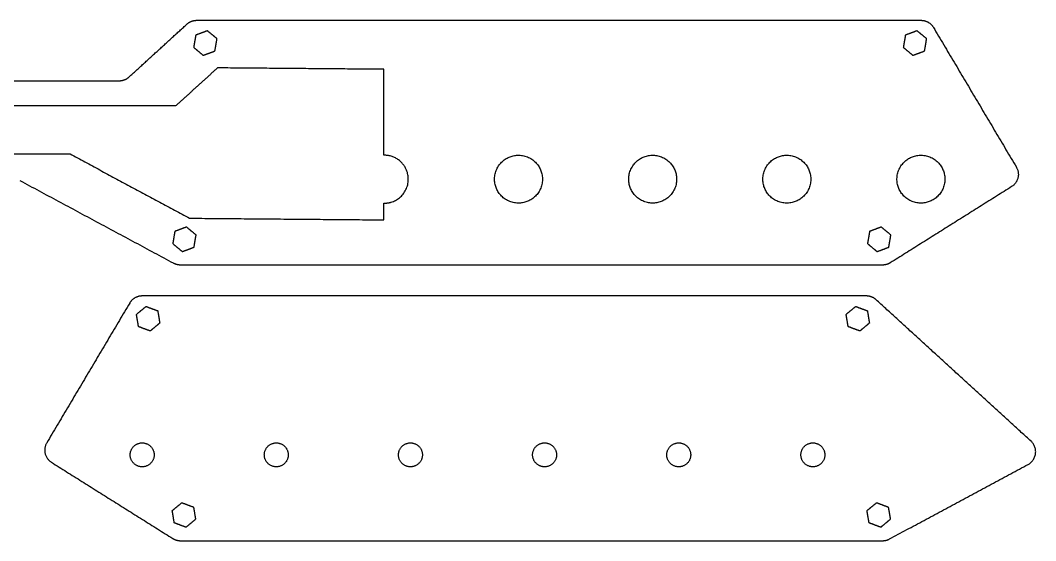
# Model space of a CAD drawing. Header units: inches. Extents: x -37.5 to 58.1, y -26.7 to 54.4.
# Drawn here: x -29.15 to -20.81, y 21.78 to 26.06 of the extents above; entities that cross this region are included whole.
import ezdxf

# ---------------------------------------------------------------- set-up
doc = ezdxf.new("R2010")
doc.units = ezdxf.units.IN
doc.header["$MEASUREMENT"] = 0
doc.layers.add('cut clear acryl', color=1, linetype='Continuous', true_color=0xfb0007)
doc.layers.add('cut white', color=1, linetype='Continuous', true_color=0xfb0007)

msp = doc.modelspace()

# ---------------------------------------------------------------- linework, layer by layer
at = {"layer": 'cut clear acryl'}
for points, weights in [([(-27.781, 26.0249), (-27.7471, 26.0558), (-27.7013, 26.0558)], [1, 0.932317881929, 1]), ([(-21.7487, 26.0558), (-21.6815, 26.0558), (-21.6471, 25.998)], [1, 0.869016389422, 1]), ([(-28.3366, 25.5593), (-28.2908, 25.5593), (-28.257, 25.5902)], [1, 0.93231788193, 1]), ([(-20.9653, 24.8491), (-20.9065, 24.7501), (-21.004, 24.6888)], [1, 0.715939822506, 1]), ([(-27.8351, 24.0447), (-27.8648, 24.0447), (-27.891, 24.0588)], [1, 0.969742667535, 1]), ([(-22.0009, 24.0628), (-22.0297, 24.0447), (-22.0637, 24.0447)], [1, 0.960949284355, 1])]:
    msp.add_rational_spline(points, weights, degree=2, dxfattribs=at)
for points in [[(-27.7013, 26.0558), (-24.725, 26.0558), (-21.7487, 26.0558)], [(-28.257, 25.5902), (-28.019, 25.8076), (-27.781, 26.0249)], [(-27.6132, 25.9697), (-27.6612, 25.9519), (-27.7091, 25.934)], [(-27.5344, 25.9045), (-27.5738, 25.9371), (-27.6132, 25.9697)], [(-21.7813, 25.9697), (-21.8292, 25.9519), (-21.8771, 25.934)], [(-21.7024, 25.9045), (-21.7419, 25.9371), (-21.7813, 25.9697)], [(-21.6471, 25.998), (-21.3062, 25.4235), (-20.9653, 24.8491)], [(-27.7091, 25.934), (-27.7176, 25.8836), (-27.7261, 25.8332)], [(-27.5515, 25.8036), (-27.5429, 25.8541), (-27.5344, 25.9045)], [(-21.8771, 25.934), (-21.8857, 25.8836), (-21.8942, 25.8332)], [(-21.7195, 25.8036), (-21.711, 25.8541), (-21.7024, 25.9045)], [(-27.7261, 25.8332), (-27.6867, 25.8006), (-27.6473, 25.768)], [(-27.6473, 25.768), (-27.5994, 25.7858), (-27.5515, 25.8036)], [(-21.8942, 25.8332), (-21.8548, 25.8006), (-21.8154, 25.768)], [(-21.8154, 25.768), (-21.7674, 25.7858), (-21.7195, 25.8036)], [(-27.5299, 25.6647), (-27.7022, 25.5082), (-27.8744, 25.3517)], [(-26.163, 25.6531), (-26.8465, 25.6589), (-27.5299, 25.6647)], [(-26.163, 24.9469), (-26.163, 25.3), (-26.163, 25.6531)], [(-28.7423, 24.9577), (-28.251, 24.6936), (-27.7597, 24.4294)], [(-27.891, 24.0588), (-28.5209, 24.3974), (-29.1508, 24.736)], [(-21.004, 24.6888), (-21.5025, 24.3758), (-22.0009, 24.0628)], [(-26.163, 24.4159), (-26.163, 24.4846), (-26.163, 24.5533)], [(-27.7597, 24.4294), (-26.9613, 24.4227), (-26.163, 24.4159)], [(-27.8809, 24.3212), (-27.8894, 24.2708), (-27.8979, 24.2204)], [(-27.785, 24.3569), (-27.833, 24.3391), (-27.8809, 24.3212)], [(-27.7062, 24.2917), (-27.7456, 24.3243), (-27.785, 24.3569)], [(-27.7233, 24.1909), (-27.7147, 24.2413), (-27.7062, 24.2917)], [(-22.1712, 24.3212), (-22.1798, 24.2708), (-22.1883, 24.2204)], [(-22.0754, 24.3569), (-22.1233, 24.3391), (-22.1712, 24.3212)], [(-21.9966, 24.2917), (-22.036, 24.3243), (-22.0754, 24.3569)], [(-22.0136, 24.1909), (-22.0051, 24.2413), (-21.9966, 24.2917)], [(-27.8979, 24.2204), (-27.8585, 24.1878), (-27.8191, 24.1552)], [(-22.1883, 24.2204), (-22.1489, 24.1878), (-22.1095, 24.1552)], [(-27.8191, 24.1552), (-27.7712, 24.173), (-27.7233, 24.1909)], [(-22.1095, 24.1552), (-22.0615, 24.173), (-22.0136, 24.1909)], [(-22.0637, 24.0447), (-24.9494, 24.0447), (-27.8351, 24.0447)]]:
    msp.add_open_spline(points, degree=2, dxfattribs=at)
for points, knots in [([(-35.5858, 25.5593), (-35.0558, 25.5593), (-34.5258, 25.5593), (-34.485, 25.5593), (-34.4443, 25.5593), (-33.8452, 25.5593), (-33.2462, 25.5593), (-30.7914, 25.5593), (-28.3366, 25.5593)], [8289.472811, 8289.472811, 8289.472811, 8843.288176, 8843.288176, 8885.886033, 8885.886033, 9511.894174, 9511.894174, 12077.061964, 12077.061964, 12077.061964]), ([(-27.8744, 25.3517), (-30.5217, 25.3517), (-33.1689, 25.3517), (-33.768, 25.3517), (-34.367, 25.3517)], [8089.912559, 8089.912559, 8089.912559, 8224.411073, 8224.411073, 8254.847964, 8254.847964, 8254.847964]), ([(-35.3619, 24.9577), (-34.8319, 24.9577), (-34.302, 24.9577), (-34.2612, 24.9577), (-34.2204, 24.9577), (-33.6214, 24.9577), (-33.0223, 24.9577), (-30.8823, 24.9577), (-28.7423, 24.9577)], [15670.761233, 15670.761233, 15670.761233, 16287.471276, 16287.471276, 16334.906807, 16334.906807, 17032.008283, 17032.008283, 19522.195347, 19522.195347, 19522.195347])]:
    msp.add_open_spline(points, degree=2, knots=knots, dxfattribs=at)
for points, weights, knots in [([(-26.163, 24.5533), (-26.1255, 24.5525), (-26.0903, 24.5656), (-25.9058, 24.6342), (-25.9744, 24.8187), (-26.0232, 24.9498), (-26.163, 24.9469)], [0.890165042945, 0.926776695297, 1, 0.707106781187, 1, 0.772638813414, 0.898260255618], [23015.427976, 23015.427976, 23015.427976, 23017.391472, 23017.391472, 23025.245454, 23025.245454, 23031.342184, 23031.342184, 23031.342184]), ([(-25.1252, 24.9346), (-25.3097, 24.8659), (-25.241, 24.6814), (-25.1724, 24.4969), (-24.9879, 24.5656), (-24.8034, 24.6342), (-24.8721, 24.8187), (-24.9407, 25.0032), (-25.1252, 24.9346)], [1, 0.707106781187, 1, 0.707106781187, 1, 0.707106781187, 1, 0.707106781187, 1], [8026.812681, 8026.812681, 8026.812681, 8034.666663, 8034.666663, 8042.520645, 8042.520645, 8050.374626, 8050.374626, 8058.228608, 8058.228608, 8058.228608]), ([(-24.0228, 24.9346), (-24.2073, 24.8659), (-24.1387, 24.6814), (-24.07, 24.4969), (-23.8855, 24.5656), (-23.7011, 24.6342), (-23.7697, 24.8187), (-23.8383, 25.0032), (-24.0228, 24.9346)], [1, 0.707106781187, 1, 0.707106781187, 1, 0.707106781187, 1, 0.707106781187, 1], [8058.228608, 8058.228608, 8058.228608, 8066.082589, 8066.082589, 8073.936571, 8073.936571, 8081.790553, 8081.790553, 8089.644534, 8089.644534, 8089.644534]), ([(-22.9205, 24.9346), (-23.105, 24.8659), (-23.0363, 24.6814), (-22.9677, 24.4969), (-22.7832, 24.5656), (-22.5987, 24.6342), (-22.6673, 24.8187), (-22.736, 25.0032), (-22.9205, 24.9346)], [1, 0.707106781187, 1, 0.707106781187, 1, 0.707106781187, 1, 0.707106781187, 1], [8089.644534, 8089.644534, 8089.644534, 8097.498516, 8097.498516, 8105.352498, 8105.352498, 8113.206479, 8113.206479, 8121.060461, 8121.060461, 8121.060461]), ([(-21.8181, 24.9346), (-22.0026, 24.8659), (-21.934, 24.6814), (-21.8653, 24.4969), (-21.6808, 24.5656), (-21.4963, 24.6342), (-21.565, 24.8187), (-21.6336, 25.0032), (-21.8181, 24.9346)], [1, 0.707106781187, 1, 0.707106781187, 1, 0.707106781187, 1, 0.707106781187, 1], [8121.060461, 8121.060461, 8121.060461, 8128.914442, 8128.914442, 8136.768424, 8136.768424, 8144.622406, 8144.622406, 8152.476387, 8152.476387, 8152.476387]), ([(-28.0509, 22.4847), (-28.0509, 22.5831), (-28.1493, 22.5831), (-28.2477, 22.5831), (-28.2477, 22.4847), (-28.2477, 22.3863), (-28.1493, 22.3863), (-28.0509, 22.3863), (-28.0509, 22.4847)], [1, 0.707106781187, 1, 0.707106781187, 1, 0.707106781187, 1, 0.707106781187, 1], [0, 0, 0, 3.926991, 3.926991, 7.853982, 7.853982, 11.780972, 11.780972, 15.707963, 15.707963, 15.707963]), ([(-26.9485, 22.4847), (-26.9485, 22.5831), (-27.047, 22.5831), (-27.1454, 22.5831), (-27.1454, 22.4847), (-27.1454, 22.3863), (-27.047, 22.3863), (-26.9485, 22.3863), (-26.9485, 22.4847)], [1, 0.707106781187, 1, 0.707106781187, 1, 0.707106781187, 1, 0.707106781187, 1], [0, 0, 0, 3.926991, 3.926991, 7.853982, 7.853982, 11.780972, 11.780972, 15.707963, 15.707963, 15.707963]), ([(-25.8462, 22.4847), (-25.8462, 22.5831), (-25.9446, 22.5831), (-26.043, 22.5831), (-26.043, 22.4847), (-26.043, 22.3863), (-25.9446, 22.3863), (-25.8462, 22.3863), (-25.8462, 22.4847)], [1, 0.707106781187, 1, 0.707106781187, 1, 0.707106781187, 1, 0.707106781187, 1], [0, 0, 0, 3.926991, 3.926991, 7.853982, 7.853982, 11.780972, 11.780972, 15.707963, 15.707963, 15.707963]), ([(-24.7438, 22.4847), (-24.7438, 22.5831), (-24.8422, 22.5831), (-24.9407, 22.5831), (-24.9407, 22.4847), (-24.9407, 22.3863), (-24.8422, 22.3863), (-24.7438, 22.3863), (-24.7438, 22.4847)], [1, 0.707106781187, 1, 0.707106781187, 1, 0.707106781187, 1, 0.707106781187, 1], [0, 0, 0, 3.926991, 3.926991, 7.853982, 7.853982, 11.780972, 11.780972, 15.707963, 15.707963, 15.707963]), ([(-23.6414, 22.4847), (-23.6414, 22.5831), (-23.7399, 22.5831), (-23.8383, 22.5831), (-23.8383, 22.4847), (-23.8383, 22.3863), (-23.7399, 22.3863), (-23.6414, 22.3863), (-23.6414, 22.4847)], [1, 0.707106781187, 1, 0.707106781187, 1, 0.707106781187, 1, 0.707106781187, 1], [0, 0, 0, 3.926991, 3.926991, 7.853982, 7.853982, 11.780972, 11.780972, 15.707963, 15.707963, 15.707963]), ([(-22.5391, 22.4847), (-22.5391, 22.5831), (-22.6375, 22.5831), (-22.7359, 22.5831), (-22.7359, 22.4847), (-22.7359, 22.3863), (-22.6375, 22.3863), (-22.5391, 22.3863), (-22.5391, 22.4847)], [1, 0.707106781187, 1, 0.707106781187, 1, 0.707106781187, 1, 0.707106781187, 1], [0, 0, 0, 3.926991, 3.926991, 7.853982, 7.853982, 11.780972, 11.780972, 15.707963, 15.707963, 15.707963])]:
    msp.add_rational_spline(points, weights, degree=2, knots=knots, dxfattribs=at)
at = {"layer": 'cut white'}
for points, weights in [([(-28.1501, 23.7904), (-28.2173, 23.7904), (-28.2516, 23.7326)], [1, 0.869016389421, 1]), ([(-22.1178, 23.7595), (-22.1516, 23.7904), (-22.1975, 23.7904)], [1, 0.932317881931, 1]), ([(-28.9335, 22.5838), (-28.9923, 22.4847), (-28.8947, 22.4235)], [1, 0.715939822506, 1]), ([(-20.8685, 22.4058), (-20.7218, 22.4847), (-20.8448, 22.5971)], [1, 0.578303769188, 1]), ([(-27.8979, 21.7974), (-27.8691, 21.7793), (-27.8351, 21.7793)], [1, 0.960949284361, 1]), ([(-22.0637, 21.7793), (-22.034, 21.7793), (-22.0078, 21.7934)], [1, 0.969742667534, 1])]:
    msp.add_rational_spline(points, weights, degree=2, dxfattribs=at)
for points in [[(-22.1975, 23.7904), (-25.1738, 23.7904), (-28.1501, 23.7904)], [(-28.2516, 23.7326), (-28.5926, 23.1582), (-28.9335, 22.5838)], [(-28.1963, 23.6391), (-28.1569, 23.6717), (-28.1175, 23.7043)], [(-28.1175, 23.7043), (-28.0696, 23.6865), (-28.0216, 23.6687)], [(-22.3644, 23.6391), (-22.325, 23.6717), (-22.2855, 23.7043)], [(-22.2855, 23.7043), (-22.2376, 23.6865), (-22.1897, 23.6687)], [(-20.8448, 22.5971), (-21.4813, 23.1783), (-22.1178, 23.7595)], [(-28.1793, 23.5383), (-28.1878, 23.5887), (-28.1963, 23.6391)], [(-28.0216, 23.6687), (-28.0131, 23.6182), (-28.0046, 23.5678)], [(-22.3473, 23.5383), (-22.3558, 23.5887), (-22.3644, 23.6391)], [(-22.1897, 23.6687), (-22.1812, 23.6182), (-22.1726, 23.5678)], [(-28.0834, 23.5026), (-28.1314, 23.5205), (-28.1793, 23.5383)], [(-28.0046, 23.5678), (-28.044, 23.5352), (-28.0834, 23.5026)], [(-22.2515, 23.5026), (-22.2994, 23.5205), (-22.3473, 23.5383)], [(-22.1726, 23.5678), (-22.212, 23.5352), (-22.2515, 23.5026)], [(-28.8947, 22.4235), (-28.3963, 22.1104), (-27.8979, 21.7974)], [(-22.0078, 21.7934), (-21.4382, 22.0996), (-20.8685, 22.4058)], [(-27.9022, 22.0264), (-27.8628, 22.059), (-27.8234, 22.0915)], [(-27.8234, 22.0915), (-27.7755, 22.0737), (-27.7275, 22.0559)], [(-27.7275, 22.0559), (-27.719, 22.0054), (-27.7105, 21.955)], [(-22.1926, 22.0264), (-22.1531, 22.059), (-22.1137, 22.0915)], [(-22.1137, 22.0915), (-22.0658, 22.0737), (-22.0179, 22.0559)], [(-22.0179, 22.0559), (-22.0094, 22.0054), (-22.0008, 21.955)], [(-27.8852, 21.9255), (-27.8937, 21.9759), (-27.9022, 22.0264)], [(-27.7105, 21.955), (-27.7499, 21.9224), (-27.7893, 21.8898)], [(-22.1755, 21.9255), (-22.184, 21.9759), (-22.1926, 22.0264)], [(-22.0008, 21.955), (-22.0402, 21.9224), (-22.0797, 21.8898)], [(-27.7893, 21.8898), (-27.8373, 21.9077), (-27.8852, 21.9255)], [(-22.0797, 21.8898), (-22.1276, 21.9077), (-22.1755, 21.9255)], [(-27.8351, 21.7793), (-24.9494, 21.7793), (-22.0637, 21.7793)]]:
    msp.add_open_spline(points, degree=2, dxfattribs=at)

doc.saveas('drawing.dxf')
